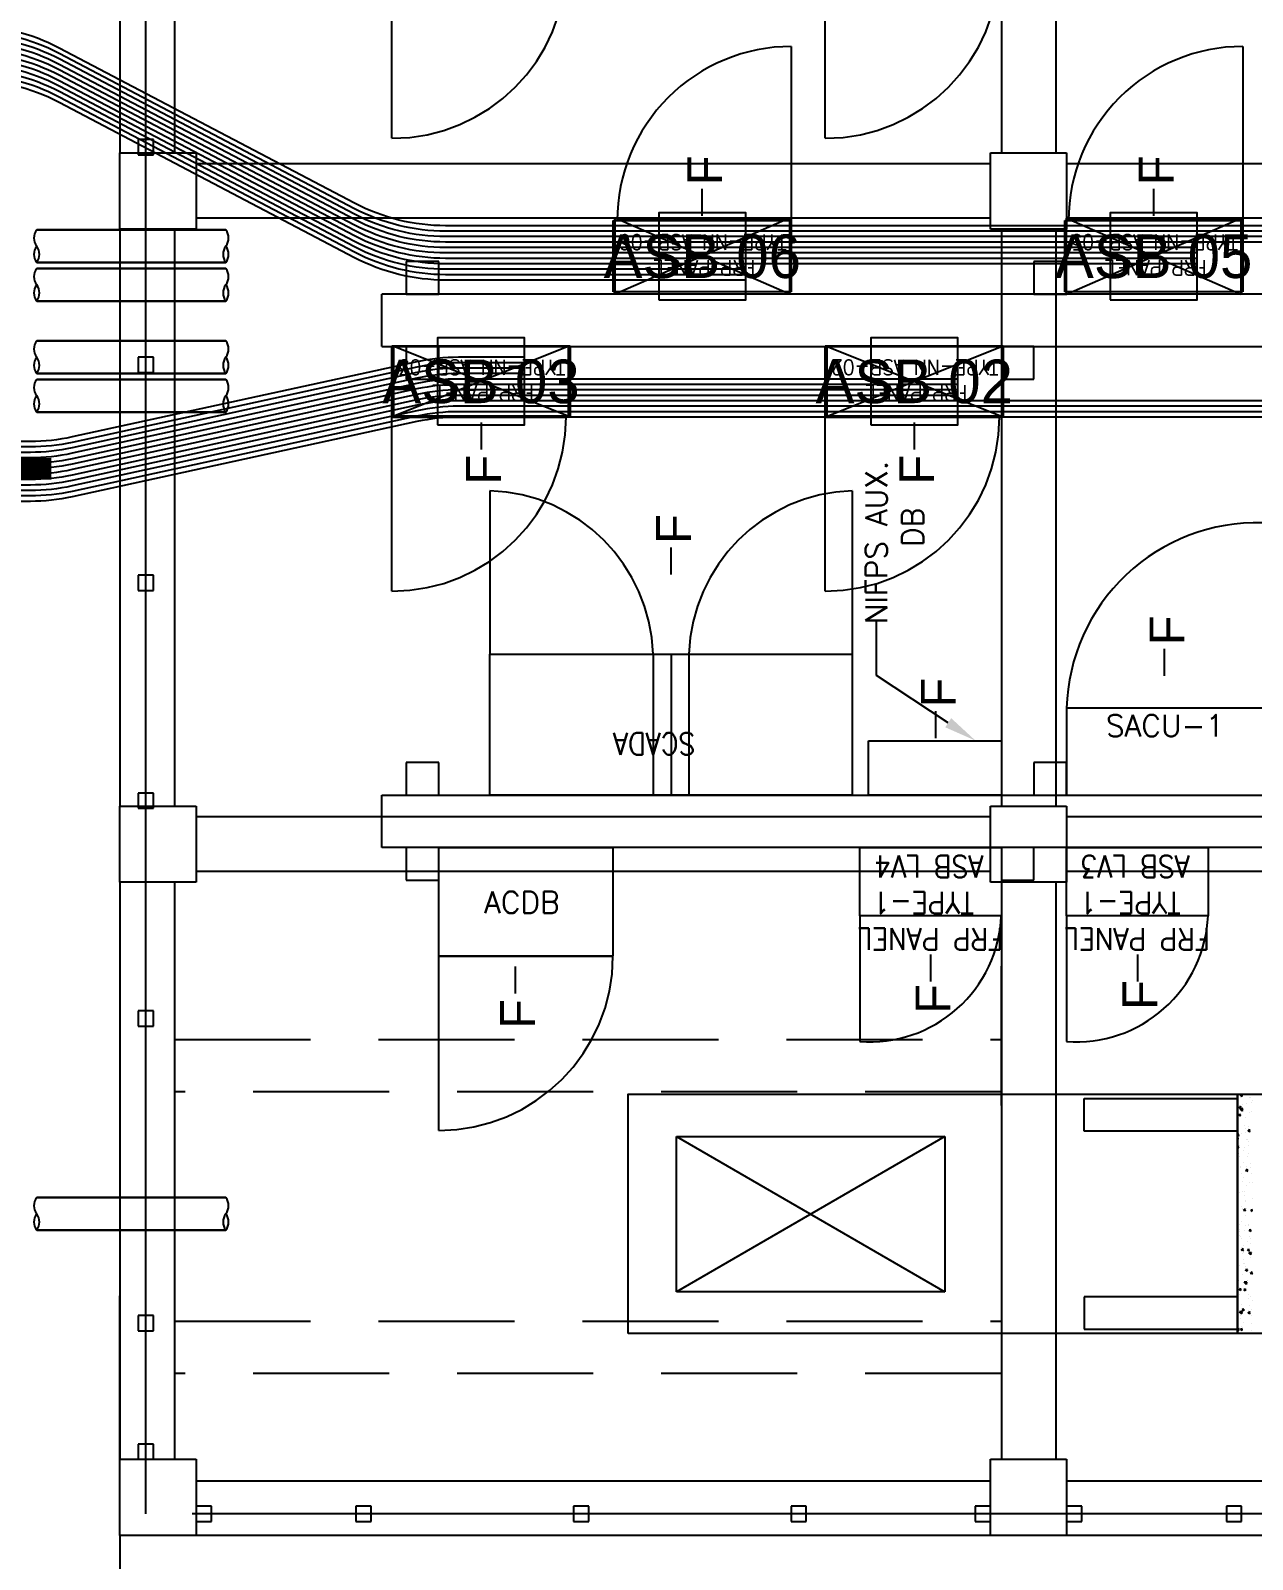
# Model space of a CAD drawing. Header units: metres. Extents: x 529751 to 530172, y 2673807 to 2674119.
# Drawn here: x 529965.92 to 529971.54, y 2673945.64 to 2673952.66 of the extents above; entities that cross this region are included whole.
import ezdxf
from ezdxf.enums import TextEntityAlignment as Align

# ---------------------------------------------------------------- set-up
doc = ezdxf.new("R2010")
doc.units = ezdxf.units.M
for name, pattern in [('DASHED', [0.75, 0.5, -0.25]), ('DASHED2', [0.375, 0.25, -0.125]), ('HIDDEN', [0.375, 0.25, -0.125]), ('PHANTOM', [63.5, 31.75, -6.35, 6.35, -6.35, 6.35, -6.35])]:
    doc.linetypes.add(name, pattern=pattern)
for name, color, linetype in [('1', 5, 'Continuous'), ('Excavation', 7, 'Continuous'), ('IDT', 7, 'Continuous'), ('LT Cable(AG) INV to LT Panel BL-22', 2, 'Continuous')]:
    doc.layers.add(name, color=color, linetype=linetype)
doc.styles.add('Arial', font='arial.ttf')
doc.styles.add('RomanS', font='romans.shx')
doc.styles.get("Standard").update_dxf_attribs({"font": 'Adani Regular.ttf'})
doc.linetypes.add('FOUNDATION LAYOUT$0$FENCELINE1', pattern='A,6.35,-2.54,[133,ltypeshp.shx,S=2.54,R=0,X=-2.54,Y=0],-2.54,25.4', length=36.83)

# ---------------------------------------------------------------- blocks, each defined once
blk = doc.blocks.new('ASB')
at = {"layer": '1', "color": 5}
blk.add_lwpolyline([(-0.2, -0.2), (0.2, -0.2), (0.2, 0.2), (-0.2, 0.2)], close=True, dxfattribs=at)
at = {"layer": '1', "color": 7}
blk.add_attdef('ID', text='', height=0.2, dxfattribs=at).set_placement((0, 0), align=Align.MIDDLE_CENTER)
blk = doc.blocks.new('IDT')
at = {"layer": 'IDT', "color": 8}
for p, q in [((25.902, 18.4101), (29.552, 18.4101)), ((29.552, 18.0601), (29.552, 18.4101)), ((29.552, 18.4101), (29.902, 18.4101)), ((29.902, 18.4101), (29.902, 18.0601)), ((29.902, 18.4101), (33.552, 18.4101)), ((33.552, 18.0601), (33.552, 18.4101)), ((33.552, 18.4101), (33.902, 18.4101)), ((33.902, 18.4101), (33.902, 18.0601)), ((28.7481, 18.3453), (28.7481, 18.2753)), ((28.8181, 18.3453), (28.7481, 18.3453)), ((28.8181, 18.2753), (28.8181, 18.3453)), ((29.4822, 18.3453), (29.4822, 18.2753)), ((29.5522, 18.3453), (29.4822, 18.3453)), ((29.5522, 18.2753), (29.5522, 18.3453)), ((29.902, 18.3453), (29.902, 18.2753)), ((29.972, 18.3453), (29.902, 18.3453)), ((29.972, 18.2753), (29.972, 18.3453)), ((30.7481, 18.3453), (30.7481, 18.2753)), ((30.8181, 18.3453), (30.7481, 18.3453)), ((30.8181, 18.2753), (30.8181, 18.3453)), ((31.7481, 18.3453), (31.7481, 18.2753)), ((31.8181, 18.3453), (31.7481, 18.3453)), ((31.8181, 18.2753), (31.8181, 18.3453)), ((32.7481, 18.3453), (32.7481, 18.2753)), ((32.8181, 18.3453), (32.7481, 18.3453)), ((32.8181, 18.2753), (32.8181, 18.3453)), ((33.482, 18.3453), (33.482, 18.2753)), ((33.552, 18.3453), (33.482, 18.3453)), ((33.552, 18.2753), (33.552, 18.3453)), ((28.7481, 18.2753), (28.8181, 18.2753)), ((29.4822, 18.2753), (29.5522, 18.2753)), ((29.902, 18.2753), (29.972, 18.2753)), ((30.7481, 18.2753), (30.8181, 18.2753)), ((31.7481, 18.2753), (31.8181, 18.2753)), ((32.7481, 18.2753), (32.8181, 18.2753)), ((33.482, 18.2753), (33.552, 18.2753)), ((25.902, 18.1601), (29.552, 18.1601)), ((29.902, 18.1601), (33.552, 18.1601)), ((29.902, 18.0601), (29.552, 18.0601)), ((29.602, 15.4101), (29.602, 18.0601)), ((29.852, 15.4101), (29.852, 18.0601)), ((33.902, 18.0601), (33.552, 18.0601)), ((33.652, 15.4101), (33.652, 18.0601)), ((33.7481, 18.0601), (33.7481, 17.9901)), ((33.8181, 18.0601), (33.7481, 18.0601)), ((33.8181, 17.9901), (33.8181, 18.0601)), ((33.902, 15.4101), (33.902, 18.0601)), ((33.7481, 17.9901), (33.8181, 17.9901)), ((27.267, 17.4829), (28.767, 17.4829)), ((28.767, 17.4829), (28.767, 16.3829)), ((33.7481, 17.4703), (33.7481, 17.4003)), ((33.8181, 17.4703), (33.7481, 17.4703)), ((33.8181, 17.4003), (33.8181, 17.4703)), ((33.7481, 17.4003), (33.8181, 17.4003)), ((30.1117, 16.5771), (30.1117, 17.2916)), ((30.1117, 17.2916), (31.3439, 17.2916)), ((31.3439, 16.5771), (30.1117, 17.2916)), ((30.1117, 16.5771), (31.3439, 17.2916)), ((31.3439, 17.2916), (31.3439, 16.5771)), ((31.3439, 16.5771), (30.1117, 16.5771)), ((29.852, 16.4349), (29.852, 15.7954)), ((28.767, 16.3829), (27.267, 16.3829)), ((33.652, 16.1329), (33.652, 16.1329)), ((33.7481, 16.0703), (33.7481, 16.0003)), ((33.8181, 16.0703), (33.7481, 16.0703)), ((33.8181, 16.0003), (33.8181, 16.0703)), ((33.7481, 16.0003), (33.8181, 16.0003)), ((29.552, 15.0601), (29.552, 15.4101)), ((29.552, 15.4101), (29.902, 15.4101)), ((29.702, 15.3997), (29.702, 15.2497)), ((29.852, 15.3997), (29.702, 15.3997)), ((29.852, 15.2497), (29.852, 15.3997)), ((29.902, 15.4101), (29.902, 15.0601)), ((32.4369, 15.3997), (32.4369, 15.2497)), ((32.5869, 15.3997), (32.4369, 15.3997)), ((32.5869, 15.2497), (32.5869, 15.3997)), ((33.552, 15.0601), (33.552, 15.4101)), ((33.552, 15.4101), (33.902, 15.4101)), ((33.902, 15.4101), (33.902, 15.0601)), ((25.902, 15.3601), (29.552, 15.3601)), ((29.902, 15.3601), (33.552, 15.3601)), ((26.802, 15.2497), (32.6992, 15.2497)), ((29.702, 15.2497), (29.852, 15.2497)), ((32.4369, 15.2497), (32.5869, 15.2497)), ((32.6992, 15.2497), (32.6992, 15.0097)), ((25.902, 15.1101), (29.552, 15.1101)), ((29.902, 15.1101), (33.552, 15.1101)), ((29.902, 15.0601), (29.552, 15.0601)), ((29.602, 12.4101), (29.602, 15.0601)), ((29.852, 12.4101), (29.852, 15.0601)), ((33.902, 15.0601), (33.552, 15.0601)), ((33.652, 12.4101), (33.652, 15.0601)), ((33.7481, 15.0703), (33.7481, 15.0003)), ((33.8181, 15.0703), (33.7481, 15.0703)), ((33.8181, 15.0003), (33.8181, 15.0703)), ((33.902, 12.4101), (33.902, 15.0601)), ((32.6992, 15.0097), (26.802, 15.0097)), ((29.552, 15.0097), (29.552, 14.8597)), ((29.702, 15.0097), (29.552, 15.0097)), ((29.702, 14.8597), (29.702, 15.0097)), ((31.2873, 14.3618), (31.2873, 15.0097)), ((31.3698, 14.3618), (31.3698, 15.0097)), ((31.4523, 14.3618), (31.4523, 15.0097)), ((32.4369, 15.0097), (32.4369, 14.8597)), ((32.5869, 15.0097), (32.4369, 15.0097)), ((32.5869, 14.8597), (32.5869, 15.0097)), ((33.7481, 15.0003), (33.8181, 15.0003)), ((29.552, 14.8597), (29.702, 14.8597)), ((32.4369, 14.8597), (32.5869, 14.8597)), ((33.7481, 14.0703), (33.7481, 14.0003)), ((33.8181, 14.0703), (33.7481, 14.0703)), ((33.8181, 14.0003), (33.8181, 14.0703)), ((33.7481, 14.0003), (33.8181, 14.0003)), ((29.843, 13.2732), (30.661, 13.2732)), ((29.843, 12.9462), (29.843, 13.2732)), ((30.661, 13.2732), (30.661, 12.9462)), ((31.8339, 13.2732), (32.6519, 13.2732)), ((31.8339, 12.9462), (31.8339, 13.2732)), ((32.6519, 13.2732), (32.6519, 12.9462)), ((29.852, 12.9497), (29.852, 13.2697)), ((29.852, 13.2697), (30.652, 13.2697)), ((30.652, 13.2697), (29.852, 12.9497)), ((30.652, 12.9497), (29.852, 13.2697)), ((30.652, 13.2697), (30.652, 12.9497)), ((31.8429, 12.9497), (31.8429, 13.2697)), ((31.8429, 13.2697), (32.6429, 13.2697)), ((31.8429, 12.9497), (32.6429, 13.2697)), ((31.8429, 13.2697), (32.6429, 12.9497)), ((32.6429, 13.2697), (32.6429, 12.9497)), ((29.702, 13.0997), (29.702, 12.9497)), ((29.852, 13.0997), (29.702, 13.0997)), ((29.852, 12.9497), (29.852, 13.0997)), ((32.4369, 13.0997), (32.4369, 12.9497)), ((32.5869, 13.0997), (32.4369, 13.0997)), ((32.5869, 12.9497), (32.5869, 13.0997)), ((33.7481, 13.0685), (33.7481, 12.9985)), ((33.8181, 13.0685), (33.7481, 13.0685)), ((33.8181, 12.9985), (33.8181, 13.0685)), ((33.7481, 12.9985), (33.8181, 12.9985)), ((32.6992, 12.9497), (26.802, 12.9497)), ((29.702, 12.9497), (29.852, 12.9497)), ((30.661, 12.9462), (29.843, 12.9462)), ((30.652, 12.9497), (29.852, 12.9497)), ((32.6519, 12.9462), (31.8339, 12.9462)), ((32.6429, 12.9497), (31.8429, 12.9497)), ((32.4369, 12.9497), (32.5869, 12.9497)), ((32.6993, 12.9497), (32.6993, 12.7097)), ((26.802, 12.7097), (32.6992, 12.7097)), ((28.752, 12.3601), (28.752, 12.7097)), ((28.752, 12.7097), (29.552, 12.7097)), ((29.552, 12.7097), (28.752, 12.3601)), ((29.552, 12.3601), (28.752, 12.7097)), ((29.552, 12.7097), (29.552, 12.3601)), ((29.552, 12.7097), (29.552, 12.5597)), ((29.702, 12.7097), (29.552, 12.7097)), ((29.702, 12.5597), (29.702, 12.7097)), ((30.826, 12.3601), (30.826, 12.7097)), ((30.826, 12.7097), (31.626, 12.7097)), ((30.826, 12.3601), (31.626, 12.7097)), ((30.826, 12.7097), (31.626, 12.3601)), ((31.626, 12.7097), (31.626, 12.3601)), ((32.4369, 12.7097), (32.4369, 12.5597)), ((32.5869, 12.7097), (32.4369, 12.7097)), ((32.5869, 12.5597), (32.5869, 12.7097)), ((28.743, 12.6984), (29.561, 12.6984)), ((28.743, 12.3714), (28.743, 12.6984)), ((29.561, 12.6984), (29.561, 12.3714)), ((30.817, 12.6984), (31.635, 12.6984)), ((30.817, 12.3714), (30.817, 12.6984)), ((31.635, 12.6984), (31.635, 12.3714)), ((29.552, 12.5597), (29.702, 12.5597)), ((32.4369, 12.5597), (32.5869, 12.5597)), ((25.902, 12.3601), (29.552, 12.3601)), ((29.561, 12.3714), (28.743, 12.3714)), ((29.552, 12.3601), (28.752, 12.3601)), ((29.552, 12.0601), (29.552, 12.4101)), ((29.552, 12.4101), (29.902, 12.4101)), ((29.902, 12.4101), (29.902, 12.0601)), ((29.902, 12.3601), (33.552, 12.3601)), ((31.635, 12.3714), (30.817, 12.3714)), ((31.626, 12.3601), (30.826, 12.3601)), ((33.552, 12.0601), (33.552, 12.4101)), ((33.552, 12.4101), (33.902, 12.4101)), ((33.902, 12.4101), (33.902, 12.0601)), ((25.902, 12.1101), (29.552, 12.1101)), ((29.902, 12.1101), (33.552, 12.1101)), ((29.902, 12.0601), (29.552, 12.0601)), ((29.602, 9.4101), (29.602, 12.0601)), ((29.852, 9.4101), (29.852, 12.0601)), ((33.902, 12.0601), (33.552, 12.0601)), ((33.652, 9.4101), (33.652, 12.0601)), ((33.7481, 12.0685), (33.7481, 11.9985)), ((33.8181, 12.0685), (33.7481, 12.0685)), ((33.8181, 11.9985), (33.8181, 12.0685)), ((33.902, 9.4101), (33.902, 12.0601)), ((33.7481, 11.9985), (33.8181, 11.9985))]:
    blk.add_line(p, q, dxfattribs=at)
at = {"layer": 'IDT', "color": 8, "linetype": 'DASHED2', "ltscale": 5}
for p, q in [((32.802, 18.4101), (33.902, 18.4101)), ((33.902, 18.4101), (33.902, 17.3101))]:
    blk.add_line(p, q, dxfattribs=at)
at = {"layer": 'IDT', "color": 8, "linetype": 'PHANTOM', "ltscale": 0.25}
for p, q in [((25.6331, 18.3103), (33.7831, 18.3103)), ((33.7831, 18.3103), (33.7831, 9.1603))]:
    blk.add_line(p, q, dxfattribs=at)
at = {"layer": 'IDT', "color": 8, "linetype": 'HIDDEN', "ltscale": 2.5}
for p, q in [((29.852, 17.6665), (33.652, 17.6665)), ((33.652, 17.4265), (29.852, 17.4265)), ((29.852, 16.3729), (33.652, 16.3729)), ((33.652, 16.1329), (29.852, 16.1329))]:
    blk.add_line(p, q, dxfattribs=at)
at = {"layer": 'IDT', "color": 8, "linetype": 'Continuous'}
for p, q in [((28.7028, 17.435), (28.7028, 17.435)), ((28.7046, 17.467), (28.7046, 17.467)), ((28.7388, 17.4334), (28.7388, 17.4334)), ((28.7423, 17.4815), (28.7423, 17.4815)), ((28.7461, 17.469), (28.7454, 17.4614)), ((28.7454, 17.4616), (28.7533, 17.463)), ((28.7461, 17.469), (28.7534, 17.4629)), ((28.7465, 17.4497), (28.7465, 17.4497)), ((28.7521, 17.4149), (28.7521, 17.4149)), ((28.755, 17.4827), (28.755, 17.4827)), ((28.759, 17.4541), (28.759, 17.4541)), ((28.7641, 17.4682), (28.7599, 17.4619)), ((28.7599, 17.4619), (28.767, 17.4595)), ((28.7642, 17.4682), (28.767, 17.4608)), ((28.7017, 17.3992), (28.7017, 17.3992)), ((28.7046, 17.3708), (28.7046, 17.3708)), ((28.713, 17.3924), (28.7088, 17.3861)), ((28.7088, 17.3861), (28.7164, 17.3835)), ((28.7131, 17.3924), (28.7165, 17.3835)), ((28.7133, 17.3548), (28.7133, 17.3548)), ((28.7381, 17.3779), (28.7374, 17.3703)), ((28.7374, 17.3705), (28.7454, 17.3719)), ((28.7381, 17.3779), (28.7454, 17.3718)), ((28.7454, 17.3815), (28.7575, 17.3829)), ((28.7472, 17.3928), (28.7455, 17.3815)), ((28.7469, 17.3692), (28.7469, 17.3692)), ((28.7472, 17.3928), (28.7575, 17.3829)), ((28.7492, 17.3471), (28.7492, 17.3471)), ((28.7528, 17.4016), (28.7528, 17.4016)), ((28.7663, 17.3739), (28.7663, 17.3739)), ((28.6989, 17.3314), (28.6989, 17.3314)), ((28.7087, 17.3112), (28.7087, 17.3112)), ((28.7141, 17.3048), (28.7141, 17.3048)), ((28.7175, 17.323), (28.7175, 17.323)), ((28.7238, 17.2749), (28.7238, 17.2749)), ((28.7294, 17.2794), (28.7374, 17.2808)), ((28.7301, 17.2868), (28.7295, 17.2792)), ((28.7301, 17.2868), (28.7374, 17.2807)), ((28.7464, 17.2793), (28.7464, 17.2793)), ((28.754, 17.2857), (28.7497, 17.2794)), ((28.7497, 17.2794), (28.7574, 17.2768)), ((28.754, 17.2857), (28.7574, 17.2768)), ((28.7564, 17.3032), (28.7564, 17.3032)), ((28.7634, 17.3214), (28.7634, 17.3214)), ((28.7634, 17.3061), (28.7634, 17.3061)), ((28.7028, 17.2099), (28.6986, 17.2036)), ((28.6986, 17.2036), (28.7063, 17.201)), ((28.7029, 17.2099), (28.7063, 17.201)), ((28.7214, 17.2371), (28.7214, 17.2371)), ((28.7231, 17.2396), (28.7231, 17.2396)), ((28.7244, 17.246), (28.7365, 17.2474)), ((28.7262, 17.2573), (28.7245, 17.246)), ((28.7262, 17.2572), (28.7365, 17.2473)), ((28.7435, 17.2115), (28.7435, 17.2115)), ((28.7606, 17.2383), (28.7606, 17.2383)), ((28.7653, 17.238), (28.7653, 17.238)), ((28.7222, 17.1957), (28.7215, 17.1881)), ((28.7215, 17.1883), (28.7294, 17.1898)), ((28.7222, 17.1957), (28.7295, 17.1896)), ((28.7312, 17.1754), (28.7312, 17.1754)), ((28.7341, 17.1631), (28.7341, 17.1631)), ((28.7344, 17.1947), (28.7344, 17.1947)), ((28.7386, 17.1629), (28.7386, 17.1629)), ((28.7407, 17.1438), (28.7407, 17.1438)), ((28.7577, 17.1705), (28.7577, 17.1705)), ((28.6984, 17.111), (28.6984, 17.111)), ((28.7052, 17.1217), (28.7034, 17.1104)), ((28.7034, 17.1104), (28.7155, 17.1118)), ((28.7051, 17.1217), (28.7155, 17.1118)), ((28.7054, 17.068), (28.7054, 17.068)), ((28.7062, 17.1326), (28.7062, 17.1326)), ((28.7142, 17.1046), (28.7135, 17.097)), ((28.7135, 17.0972), (28.7215, 17.0987)), ((28.7142, 17.1046), (28.7215, 17.0985)), ((28.7378, 17.076), (28.7378, 17.076)), ((28.7438, 17.1032), (28.7395, 17.0969)), ((28.7395, 17.0969), (28.7472, 17.0943)), ((28.7407, 17.1095), (28.7407, 17.1095)), ((28.7439, 17.1032), (28.7473, 17.0943)), ((28.7449, 17.1148), (28.7449, 17.1148)), ((28.7468, 17.089), (28.7468, 17.089)), ((28.7548, 17.1027), (28.7548, 17.1027)), ((28.7062, 17.0135), (28.7055, 17.006)), ((28.7055, 17.0061), (28.7135, 17.0076)), ((28.7062, 17.0135), (28.7135, 17.0074)), ((28.7074, 17.0458), (28.7074, 17.0458)), ((28.7096, 17.0362), (28.7096, 17.0362)), ((28.7189, 17.0586), (28.7189, 17.0586)), ((28.7349, 17.0082), (28.7349, 17.0082)), ((28.7497, 17.0443), (28.7497, 17.0443)), ((28.752, 17.0349), (28.752, 17.0349)), ((28.7555, 17.0346), (28.7555, 17.0346)), ((28.7595, 17.0149), (28.7595, 17.0149)), ((28.7597, 17.0028), (28.7597, 17.0028)), ((28.6982, 16.9225), (28.7055, 16.9163)), ((28.7155, 16.9817), (28.7155, 16.9817)), ((28.7159, 16.9881), (28.7159, 16.9881)), ((28.7316, 16.9845), (28.7316, 16.9845)), ((28.7321, 16.9404), (28.7321, 16.9404)), ((28.7491, 16.9671), (28.7491, 16.9671)), ((28.7578, 16.9801), (28.7578, 16.9801)), ((28.766, 16.9547), (28.766, 16.9547)), ((28.6976, 16.915), (28.7055, 16.9165)), ((28.6999, 16.8619), (28.6999, 16.8619)), ((28.725, 16.9157), (28.725, 16.9157)), ((28.7265, 16.9079), (28.7265, 16.9079)), ((28.7292, 16.8726), (28.7292, 16.8726)), ((28.7336, 16.9207), (28.7294, 16.9144)), ((28.7294, 16.9144), (28.737, 16.9118)), ((28.7306, 16.8761), (28.7306, 16.8761)), ((28.7337, 16.9207), (28.7371, 16.9118)), ((28.7443, 16.9104), (28.7443, 16.9104)), ((28.7463, 16.8993), (28.7463, 16.8993)), ((28.6998, 16.7879), (28.6998, 16.7879)), ((28.7126, 16.7879), (28.7126, 16.7879)), ((28.7263, 16.8048), (28.7263, 16.8048)), ((28.734, 16.8505), (28.734, 16.8505)), ((28.737, 16.828), (28.737, 16.828)), ((28.7421, 16.7863), (28.7421, 16.7863)), ((28.7434, 16.8316), (28.7434, 16.8316)), ((28.7571, 16.8364), (28.7571, 16.8364)), ((28.7016, 16.7494), (28.7016, 16.7494)), ((28.7094, 16.7219), (28.7094, 16.7219)), ((28.7235, 16.7382), (28.7192, 16.7318)), ((28.7192, 16.7318), (28.7269, 16.7293)), ((28.7235, 16.7381), (28.7269, 16.7292)), ((28.7235, 16.737), (28.7235, 16.737)), ((28.7253, 16.7138), (28.7253, 16.7138)), ((28.7405, 16.7638), (28.7405, 16.7638)), ((28.7475, 16.7478), (28.7475, 16.7478)), ((28.7516, 16.7204), (28.7516, 16.7204)), ((28.7517, 16.716), (28.7517, 16.716)), ((28.708, 16.7013), (28.708, 16.7013)), ((28.7183, 16.6567), (28.7183, 16.6567)), ((28.7206, 16.6692), (28.7206, 16.6692)), ((28.7377, 16.696), (28.7377, 16.696)), ((28.758, 16.6679), (28.758, 16.6679)), ((28.7606, 16.6552), (28.7606, 16.6552)), ((28.7177, 16.6014), (28.7177, 16.6014)), ((28.7185, 16.6211), (28.7185, 16.6211)), ((28.7227, 16.5893), (28.7227, 16.5893)), ((28.7264, 16.5926), (28.7264, 16.5926)), ((28.7348, 16.6282), (28.7348, 16.6282)), ((28.738, 16.6397), (28.738, 16.6397)), ((28.7644, 16.6315), (28.7602, 16.6251)), ((28.7602, 16.6251), (28.767, 16.6228)), ((28.7619, 16.5757), (28.7612, 16.5681)), ((28.7619, 16.5757), (28.767, 16.5714)), ((28.764, 16.5851), (28.767, 16.5855)), ((28.7658, 16.5964), (28.7641, 16.5851)), ((28.7645, 16.6314), (28.767, 16.6248)), ((28.7658, 16.5964), (28.767, 16.5952)), ((28.7133, 16.5556), (28.709, 16.5493)), ((28.709, 16.5493), (28.7167, 16.5468)), ((28.7133, 16.5556), (28.7168, 16.5467)), ((28.7149, 16.5336), (28.7149, 16.5336)), ((28.729, 16.5412), (28.729, 16.5412)), ((28.7319, 16.5604), (28.7319, 16.5604)), ((28.7359, 16.5266), (28.7359, 16.5266)), ((28.7508, 16.5657), (28.7508, 16.5657)), ((28.7612, 16.5683), (28.767, 16.5693)), ((28.7026, 16.4629), (28.7026, 16.4629)), ((28.712, 16.4658), (28.712, 16.4658)), ((28.7291, 16.4926), (28.7291, 16.4926)), ((28.7396, 16.461), (28.7396, 16.461)), ((28.743, 16.4496), (28.7551, 16.451)), ((28.7448, 16.4609), (28.7431, 16.4496)), ((28.7448, 16.4608), (28.7551, 16.4509)), ((28.7449, 16.4614), (28.7449, 16.4614)), ((28.7543, 16.4489), (28.75, 16.4426)), ((28.75, 16.4426), (28.7577, 16.44)), ((28.7532, 16.4772), (28.7612, 16.4786)), ((28.7539, 16.4846), (28.7533, 16.477)), ((28.7539, 16.4846), (28.7612, 16.4785)), ((28.7543, 16.4489), (28.7577, 16.44)), ((28.7635, 16.4916), (28.7635, 16.4916)), ((28.7, 16.4145), (28.7, 16.4145)), ((28.7004, 16.4228), (28.7004, 16.4228)), ((28.7091, 16.398), (28.7091, 16.398)), ((28.7107, 16.3988), (28.7107, 16.3988)), ((28.7262, 16.4248), (28.7262, 16.4248)), ((28.7438, 16.4292), (28.7438, 16.4292)), ((28.746, 16.3935), (28.7453, 16.3859)), ((28.7453, 16.3861), (28.7532, 16.3876)), ((28.746, 16.3935), (28.7533, 16.3874)), ((28.7501, 16.3811), (28.7501, 16.3811)), ((28.753, 16.3973), (28.753, 16.3973))]:
    blk.add_line(p, q, dxfattribs=at)
at = {"layer": 'IDT', "color": 7}
for p, q in [((29.4722, 17.4629), (28.767, 17.4629)), ((28.767, 17.4629), (28.767, 17.3133)), ((29.4722, 17.3133), (29.4722, 17.4629)), ((28.767, 17.3133), (29.4722, 17.3133)), ((28.767, 16.4038), (28.767, 16.5533)), ((28.767, 16.5533), (29.4722, 16.5533)), ((29.4722, 16.5533), (29.4722, 16.4038)), ((29.4722, 16.4038), (28.767, 16.4038)), ((32.0863, 15.8484), (32.0863, 15.9209)), ((29.227, 15.7932), (29.227, 15.8658)), ((30.177, 15.7932), (30.177, 15.8657)), ((32.0863, 15.7973), (32.0863, 15.8484)), ((29.227, 15.7421), (29.227, 15.7932)), ((30.177, 15.7421), (30.177, 15.7932)), ((31.6365, 15.7486), (32.4369, 15.7497)), ((31.6365, 15.2497), (31.6365, 15.7486)), ((32.4369, 15.7497), (32.4369, 15.2497)), ((28.902, 15.5637), (29.552, 15.5637)), ((28.902, 15.2497), (28.902, 15.5637)), ((29.552, 15.5637), (29.552, 15.2497)), ((29.852, 15.5637), (30.502, 15.5637)), ((29.852, 15.2497), (29.852, 15.5637)), ((30.502, 15.5637), (30.502, 15.2497)), ((29.552, 15.2497), (28.902, 15.2497)), ((30.502, 15.2497), (29.852, 15.2497)), ((32.4369, 15.2497), (31.6365, 15.2497)), ((29.552, 15.0097), (28.652, 15.0097)), ((29.552, 14.6097), (29.552, 15.0097)), ((29.852, 15.0097), (30.462, 15.0097)), ((29.852, 14.7597), (29.852, 15.0097)), ((30.462, 15.0097), (30.462, 14.7597)), ((30.5375, 15.0097), (32.202, 15.0097)), ((30.5375, 14.3618), (30.5375, 15.0097)), ((32.202, 15.0097), (32.202, 14.3618)), ((30.462, 14.7597), (29.852, 14.7597)), ((30.1529, 14.748), (30.1529, 14.6969)), ((30.1529, 14.6969), (30.1529, 14.6243)), ((28.652, 14.6097), (29.552, 14.6097)), ((29.102, 14.4621), (29.102, 14.4109)), ((29.102, 14.4109), (29.102, 14.3384)), ((32.202, 14.3618), (30.5375, 14.3618)), ((31.3698, 13.9969), (31.3698, 13.9457)), ((31.3698, 13.9457), (31.3698, 13.8732)), ((30.252, 13.3493), (30.252, 13.4218)), ((32.2429, 13.3493), (32.2429, 13.4218)), ((30.252, 13.2982), (30.252, 13.3493)), ((32.2429, 13.2982), (32.2429, 13.3493)), ((29.843, 13.2732), (30.661, 13.2732)), ((29.843, 12.9462), (29.843, 13.2732)), ((30.661, 13.2732), (30.661, 12.9462)), ((31.8339, 13.2732), (32.6519, 13.2732)), ((31.8339, 12.9462), (31.8339, 13.2732)), ((32.6519, 13.2732), (32.6519, 12.9462)), ((30.661, 12.9462), (29.843, 12.9462)), ((32.6519, 12.9462), (31.8339, 12.9462)), ((28.743, 12.6984), (29.561, 12.6984)), ((28.743, 12.3714), (28.743, 12.6984)), ((29.561, 12.6984), (29.561, 12.3714)), ((30.817, 12.6984), (31.635, 12.6984)), ((30.817, 12.3714), (30.817, 12.6984)), ((31.635, 12.6984), (31.635, 12.3714)), ((29.561, 12.3714), (28.743, 12.3714)), ((31.635, 12.3714), (30.817, 12.3714)), ((29.152, 12.3497), (29.152, 12.2985)), ((29.152, 12.2985), (29.152, 12.226)), ((31.226, 12.3497), (31.226, 12.2985)), ((31.226, 12.2985), (31.226, 12.226))]:
    blk.add_line(p, q, dxfattribs=at)
at = {"layer": 'IDT', "color": 124}
for p, q in [((34.2845, 17.0079), (33.4155, 17.0079)), ((33.4155, 17.0079), (34.2845, 17.0079)), ((33.4155, 16.8579), (34.2845, 16.8579)), ((34.2845, 16.8579), (33.4155, 16.8579)), ((34.2845, 13.2505), (33.4155, 13.2505)), ((33.4155, 13.2505), (34.2845, 13.2505)), ((33.4155, 13.1005), (34.2845, 13.1005)), ((34.2845, 13.1005), (33.4155, 13.1005)), ((34.2845, 13.0734), (33.4155, 13.0734)), ((33.4155, 13.0734), (34.2845, 13.0734)), ((33.4155, 12.9234), (34.2845, 12.9234)), ((34.2845, 12.9234), (33.4155, 12.9234)), ((34.2845, 12.7409), (33.4155, 12.7409)), ((33.4155, 12.7409), (34.2845, 12.7409)), ((33.4155, 12.5909), (34.2845, 12.5909)), ((34.2845, 12.5909), (33.4155, 12.5909)), ((34.2845, 12.5638), (33.4155, 12.5638)), ((33.4155, 12.5638), (34.2845, 12.5638)), ((33.4155, 12.4138), (34.2845, 12.4138)), ((34.2845, 12.4138), (33.4155, 12.4138))]:
    blk.add_line(p, q, dxfattribs=at)
at = {"layer": 'IDT', "color": 8, "linetype": 'DASHED', "ltscale": 5}
for p, q in [((32.4365, 16.5497), (32.4365, 15.7497)), ((29.552, 15.5637), (29.552, 16.1417)), ((30.502, 15.5637), (30.502, 16.1417)), ((32.3927, 15.7497), (31.6365, 15.7497)), ((32.4365, 15.7497), (32.3927, 15.7497)), ((28.652, 14.6097), (29.552, 14.6097)), ((30.5375, 13.6118), (30.5375, 14.3618)), ((32.202, 13.6118), (32.202, 14.3618)), ((30.661, 14.0732), (30.661, 13.2732)), ((32.6519, 14.0732), (32.6519, 13.2732)), ((30.5375, 13.6118), (30.5375, 13.6118)), ((32.202, 13.6118), (32.202, 13.6118)), ((30.6172, 13.2732), (29.861, 13.2732)), ((30.661, 13.2732), (30.6172, 13.2732)), ((32.6081, 13.2732), (31.8519, 13.2732)), ((32.6519, 13.2732), (32.6081, 13.2732)), ((28.743, 11.5714), (28.743, 12.3714)), ((28.743, 12.3714), (28.7869, 12.3714)), ((28.7869, 12.3714), (29.543, 12.3714)), ((30.817, 11.5714), (30.817, 12.3714)), ((30.817, 12.3714), (30.8609, 12.3714)), ((30.8609, 12.3714), (31.617, 12.3714)), ((30.661, 11.9932), (30.661, 11.1932)), ((32.6519, 11.9932), (32.6519, 11.1932))]:
    blk.add_line(p, q, dxfattribs=at)
at = {"layer": 'IDT', "color": 8, "linetype": 'ByBlock', "lineweight": -2, "ltscale": 0.1}
for p, q in [((30.096, 14.6774), (30.426, 14.4611)), ((30.426, 14.4611), (30.426, 14.2072))]:
    blk.add_line(p, q, dxfattribs=at)
at = {"layer": 'IDT', "color": 7, "linetype": 'FOUNDATION LAYOUT$0$FENCELINE1', "ltscale": 0.01}
blk.add_lwpolyline([(33.902, 18.4101), (33.9018, 22.4854), (21.4107, 22.4854)], dxfattribs=at)
at = {"layer": 'IDT', "color": 8}
blk.add_lwpolyline([(31.567, 17.4829), (31.567, 16.3829), (28.767, 16.3829), (28.767, 17.4829)], close=True, dxfattribs=at)
at = {"layer": 'IDT', "color": 124}
for centre, start, end in [((33.4653, 16.9704), 143.02764, 216.97236), ((33.3657, 16.9704), 323.02764, 36.97236), ((34.3344, 16.9704), 143.02764, 216.97236), ((34.2347, 16.9704), 323.02764, 36.97236), ((33.4653, 16.8954), 143.02764, 216.97236), ((34.2347, 16.8954), 323.02764, 36.97236), ((33.4653, 13.213), 143.02764, 216.97236), ((33.3657, 13.213), 323.02764, 36.97236), ((34.3344, 13.213), 143.02764, 216.97236), ((34.2347, 13.213), 323.02764, 36.97236), ((33.4653, 13.138), 143.02764, 216.97236), ((34.2347, 13.138), 323.02764, 36.97236), ((33.4653, 13.0359), 143.02764, 216.97236), ((33.3657, 13.0359), 323.02764, 36.97236), ((34.3344, 13.0359), 143.02764, 216.97236), ((34.2347, 13.0359), 323.02764, 36.97236), ((33.4653, 12.9609), 143.02764, 216.97236), ((34.2347, 12.9609), 323.02764, 36.97236), ((33.4653, 12.7034), 143.02764, 216.97236), ((33.3657, 12.7034), 323.02764, 36.97236), ((34.3344, 12.7034), 143.02764, 216.97236), ((34.2347, 12.7034), 323.02764, 36.97236), ((33.4653, 12.6284), 143.02764, 216.97236), ((34.2347, 12.6284), 323.02764, 36.97236), ((33.4653, 12.5263), 143.02764, 216.97236), ((33.3657, 12.5263), 323.02764, 36.97236), ((34.3344, 12.5263), 143.02764, 216.97236), ((34.2347, 12.5263), 323.02764, 36.97236), ((33.4653, 12.4513), 143.02764, 216.97236), ((34.2347, 12.4513), 323.02764, 36.97236)]:
    blk.add_arc(centre, 0.0624, start, end, dxfattribs=at)
at = {"layer": 'IDT', "color": 8, "linetype": 'DASHED', "ltscale": 5}
for centre, radius, start, end in [((32.4365, 15.7497), 0.8, 90, 180), ((29.5075, 15.5373), 0.606, 85.7856, 177.50336), ((30.4575, 15.5373), 0.606, 85.7856, 177.50336), ((28.6771, 14.6339), 0.8753, 268.36148, 358.41918), ((30.512, 14.3876), 0.7761, 271.87815, 358.10123), ((29.6994, 14.7411), 1.4413, 344.74337, 344.78968), ((32.2275, 14.3876), 0.7761, 181.89877, 268.12185), ((30.661, 13.2732), 0.8, 90, 180), ((32.6519, 13.2732), 0.8, 90, 180), ((28.743, 12.3714), 0.8, 270, 0), ((30.817, 12.3714), 0.8, 270, 0), ((30.661, 11.1932), 0.8, 90, 180), ((32.6519, 11.1932), 0.8, 90, 180)]:
    blk.add_arc(centre, radius, start, end, dxfattribs=at)
at = {"layer": 'IDT', "color": 8, "ltscale": 0.1}
blk.add_solid([(30.0823, 14.6565), (29.9705, 14.7597), (30.1097, 14.6983)], dxfattribs=at)
at = {"layer": 'IDT', "color": 7, "style": 'Arial'}
for p in [(31.9951, 16.0827), (29.1358, 15.9961), (30.0858, 16.0139), (30.0617, 14.6072), (29.0108, 14.3212), (31.2786, 13.856), (30.1608, 13.5836), (32.1517, 13.5836), (29.0608, 12.2089), (31.1348, 12.2089)]:
    blk.add_text('F', height=0.16, rotation=270, dxfattribs=at).set_placement(p)
at = {"layer": 'IDT', "color": 7, "style": 'RomanS', "width": 0.9}
for s, height, p in [('FRP PANEL', 0.1, (28.8934, 15.6209)), ('FRP PANEL', 0.1, (29.8434, 15.6209)), ('TYPE-1', 0.1, (29.0282, 15.4542)), ('TYPE-1', 0.1, (29.9782, 15.4542)), ('ASB LV3', 0.1, (28.9864, 15.2876)), ('ASB LV4', 0.1, (29.9342, 15.2876)), ('SCADA', 0.1, (31.2586, 14.724)), ('FRP PANEL', 0.07, (30.0088, 13.1269)), ('FRP PANEL', 0.07, (31.9997, 13.1269)), ('TYPE-NN ASB-02', 0.07, (29.8647, 13.0102)), ('TYPE-NN ASB-03', 0.07, (31.8556, 13.0102)), ('FRP PANEL', 0.07, (28.9088, 12.5521)), ('FRP PANEL', 0.07, (30.9828, 12.5521)), ('TYPE-NN ASB-05', 0.07, (28.7647, 12.4354)), ('TYPE-NN ASB-06', 0.07, (30.8387, 12.4354))]:
    blk.add_text(s, height=height, dxfattribs=at).set_placement(p)
at = {"layer": 'IDT', "color": 7, "ltscale": 0.1, "style": 'RomanS'}
for s, p in [('ACDB', (32.2286, 15.5521)), ('SACU-1', (29.3715, 14.7409))]:
    blk.add_text(s, height=0.1, rotation=180, dxfattribs=at).set_placement(p)
at = {"layer": 'IDT', "color": 8, "style": 'RomanS'}
for s, p in [('NIFPS AUX.', (30.376, 14.2243)), (' DB', (30.2093, 13.9386))]:
    blk.add_text(s, height=0.1, rotation=270, dxfattribs=at).set_placement(p)

msp = doc.modelspace()

# ---------------------------------------------------------------- linework, layer by layer
at = {"layer": 'Excavation', "color": 3, "const_width": 0.1}
msp.add_lwpolyline([(529966.0187, 2673950.6523), (529961.2393, 2673950.6523), (529961.2393, 2673932.8466)], dxfattribs=at)
at = {"layer": 'LT Cable(AG) INV to LT Panel BL-22', "color": 5}
for points in [[(529972.3403, 2673950.9142), (529967.8894, 2673950.9142, 0.053733), (529967.6976, 2673950.8935), (529966.1135, 2673950.548, -0.053733), (529965.9217, 2673950.5273), (529962.2643, 2673950.5273, 0.414214), (529961.3643, 2673949.6273), (529961.3643, 2673932.9294, 0.040352), (529961.376, 2673932.7849), (529961.4626, 2673932.2526, -0.040352), (529961.4743, 2673932.108), (529961.4743, 2673931.5622), (530010.7333, 2673931.5622, 0.414214), (530011.6333, 2673932.4622), (530011.6333, 2673953.1622, -0.414214), (530012.5333, 2673954.0622), (530104.465, 2673954.0622, 0.414214), (530105.365, 2673954.9622), (530105.365, 2673955.1878)], [(529972.3403, 2673950.8892), (529967.8894, 2673950.8892, 0.053733), (529967.6976, 2673950.8685), (529966.1135, 2673950.523, -0.053733), (529965.9217, 2673950.5023), (529962.2893, 2673950.5023, 0.414214), (529961.3893, 2673949.6023), (529961.3893, 2673932.9315, 0.040352), (529961.401, 2673932.7869), (529961.4876, 2673932.2546, -0.040352), (529961.4993, 2673932.11), (529961.4993, 2673931.5872), (530010.7083, 2673931.5872, 0.414214), (530011.6083, 2673932.4872), (530011.6083, 2673953.1872, -0.414214), (530012.5083, 2673954.0872), (530039.681, 2673954.0872, 0.414214), (530040.581, 2673954.9872), (530040.581, 2673955.1878)], [(529968.1924, 2673951.1642), (529967.8894, 2673951.1642, 0.053733), (529967.6976, 2673951.1435), (529966.1135, 2673950.798, -0.053733), (529965.9217, 2673950.7773), (529962.0143, 2673950.7773, 0.414214), (529961.1143, 2673949.8773), (529961.1143, 2673932.9092, 0.040352), (529961.126, 2673932.7647), (529961.2126, 2673932.2323, -0.040352), (529961.2243, 2673932.0878), (529961.2243, 2673827.2122, 0.414214), (529962.1243, 2673826.3122), (530136.857, 2673826.3122, 0.414214), (530137.757, 2673827.2122), (530137.757, 2673827.6878)], [(529968.1924, 2673951.1392), (529967.8894, 2673951.1392, 0.053733), (529967.6976, 2673951.1185), (529966.1135, 2673950.773, -0.053733), (529965.9217, 2673950.7523), (529962.0393, 2673950.7523, 0.414214), (529961.1393, 2673949.8523), (529961.1393, 2673932.9112, 0.040352), (529961.151, 2673932.7667), (529961.2376, 2673932.2344, -0.040352), (529961.2493, 2673932.0898), (529961.2493, 2673827.2372, 0.414214), (529962.1493, 2673826.3372), (530072.073, 2673826.3372, 0.414214), (530072.973, 2673827.2372), (530072.973, 2673827.6878)], [(529968.1924, 2673951.1142), (529967.8894, 2673951.1142, 0.053733), (529967.6976, 2673951.0935), (529966.1135, 2673950.748, -0.053733), (529965.9217, 2673950.7273), (529962.0643, 2673950.7273, 0.414214), (529961.1643, 2673949.8273), (529961.1643, 2673932.9133, 0.040352), (529961.176, 2673932.7687), (529961.2626, 2673932.2364, -0.040352), (529961.2743, 2673932.0918), (529961.2743, 2673827.2622, 0.414214), (529962.1743, 2673826.3622), (529974.897, 2673826.3622, 0.414214), (529975.797, 2673827.2622), (529975.797, 2673827.6878)], [(529968.1924, 2673951.0892), (529967.8894, 2673951.0892, 0.053733), (529967.6976, 2673951.0685), (529966.1135, 2673950.723, -0.053733), (529965.9217, 2673950.7023), (529962.0893, 2673950.7023, 0.414214), (529961.1893, 2673949.8023), (529961.1893, 2673932.9153, 0.040352), (529961.201, 2673932.7707), (529961.2876, 2673932.2384, -0.040352), (529961.2993, 2673932.0938), (529961.2993, 2673857.2872, 0.414214), (529962.1993, 2673856.3872), (529974.897, 2673856.3872, 0.414214), (529975.797, 2673857.2872), (529975.797, 2673857.6878)], [(529970.1833, 2673951.0642), (529967.8894, 2673951.0642, 0.053733), (529967.6976, 2673951.0435), (529966.1135, 2673950.698, -0.053733), (529965.9217, 2673950.6773), (529962.1143, 2673950.6773, 0.414214), (529961.2143, 2673949.7773), (529961.2143, 2673932.9173, 0.040352), (529961.226, 2673932.7728), (529961.3126, 2673932.2404, -0.040352), (529961.3243, 2673932.0959), (529961.3243, 2673879.8122, 0.414214), (529962.2243, 2673878.9122), (530136.857, 2673878.9122, 0.414214), (530137.757, 2673879.8122), (530137.757, 2673880.1878)], [(529970.1833, 2673951.0392), (529967.8894, 2673951.0392, 0.053733), (529967.6976, 2673951.0185), (529966.1135, 2673950.673, -0.053733), (529965.9217, 2673950.6523), (529962.1393, 2673950.6523, 0.414214), (529961.2393, 2673949.7523), (529961.2393, 2673932.9193, 0.040352), (529961.251, 2673932.7748), (529961.3376, 2673932.2424, -0.040352), (529961.3493, 2673932.0979), (529961.3493, 2673879.8372, 0.414214), (529962.2493, 2673878.9372), (530072.073, 2673878.9372, 0.414214), (530072.973, 2673879.8372), (530072.973, 2673880.1878)], [(529970.1833, 2673951.0142), (529967.8894, 2673951.0142, 0.053733), (529967.6976, 2673950.9935), (529966.1135, 2673950.648, -0.053733), (529965.9217, 2673950.6273), (529962.1643, 2673950.6273, 0.414214), (529961.2643, 2673949.7273), (529961.2643, 2673932.9214, 0.040352), (529961.276, 2673932.7768), (529961.3626, 2673932.2445, -0.040352), (529961.3743, 2673932.0999), (529961.3743, 2673879.8622, 0.414214), (529962.2743, 2673878.9622), (529974.897, 2673878.9622, 0.414214), (529975.797, 2673879.8622), (529975.797, 2673880.1878)], [(529970.1833, 2673950.9892), (529967.8894, 2673950.9892, 0.053733), (529967.6976, 2673950.9685), (529966.1135, 2673950.623, -0.053733), (529965.9217, 2673950.6023), (529962.1893, 2673950.6023, 0.414214), (529961.2893, 2673949.7023), (529961.2893, 2673932.9234, 0.040352), (529961.301, 2673932.7788), (529961.3876, 2673932.2465, -0.040352), (529961.3993, 2673932.1019), (529961.3993, 2673917.3872, 0.414214), (529962.2993, 2673916.4872), (530136.857, 2673916.4872, 0.414214), (530137.757, 2673917.3872), (530137.757, 2673917.6878)], [(529972.3403, 2673950.9642), (529967.8894, 2673950.9642, 0.053733), (529967.6976, 2673950.9435), (529966.1135, 2673950.598, -0.053733), (529965.9217, 2673950.5773), (529962.2143, 2673950.5773, 0.414214), (529961.3143, 2673949.6773), (529961.3143, 2673932.9254, 0.040352), (529961.326, 2673932.7808), (529961.4126, 2673932.2485, -0.040352), (529961.4243, 2673932.1039), (529961.4243, 2673917.4122, 0.414214), (529962.3243, 2673916.5122), (530072.073, 2673916.5122, 0.414214), (530072.973, 2673917.4122), (530072.973, 2673917.6878)], [(529972.3403, 2673950.9392), (529967.8894, 2673950.9392, 0.053733), (529967.6976, 2673950.9185), (529966.1135, 2673950.573, -0.053733), (529965.9217, 2673950.5523), (529962.2393, 2673950.5523, 0.414214), (529961.3393, 2673949.6523), (529961.3393, 2673932.9274, 0.040352), (529961.351, 2673932.7829), (529961.4376, 2673932.2505, -0.040352), (529961.4493, 2673932.106), (529961.4493, 2673917.4372, 0.414214), (529962.3493, 2673916.5372), (529974.897, 2673916.5372, 0.414214), (529975.797, 2673917.4372), (529975.797, 2673917.6878)]]:
    msp.add_lwpolyline(points, format="xyb", dxfattribs=at)
at = {"layer": 'LT Cable(AG) INV to LT Panel BL-22'}
for points in [[(529973.2243, 2673951.7684), (529967.83, 2673951.7684, -0.121414), (529967.4117, 2673951.8715), (529966.0535, 2673952.5843, 0.121414), (529965.6353, 2673952.6874), (529959.1768, 2673952.6874, 0.414214), (529958.2768, 2673951.7874), (529958.2768, 2673932.8896, 0.008356), (529958.2773, 2673932.8595), (529958.2999, 2673932.1838, -0.008356), (529958.3004, 2673932.1537), (529958.3004, 2673931.5497), (529944.3448, 2673931.5497, -0.414214), (529943.4448, 2673932.4497), (529943.4448, 2673945.6497, 0.414214), (529942.5448, 2673946.5497), (529915.2896, 2673946.5497, -0.414214), (529914.3896, 2673947.4497), (529914.3896, 2673947.6898)], [(529973.2243, 2673951.7184), (529967.83, 2673951.7184, -0.121414), (529967.4117, 2673951.8215), (529966.0535, 2673952.5343, 0.121414), (529965.6353, 2673952.6374), (529959.2268, 2673952.6374, 0.414214), (529958.3268, 2673951.7374), (529958.3268, 2673932.8905, 0.008356), (529958.3273, 2673932.8604), (529958.3499, 2673932.1846, -0.008356), (529958.3504, 2673932.1546), (529958.3504, 2673931.4997), (529944.2948, 2673931.4997, -0.414214), (529943.3948, 2673932.3997), (529943.3948, 2673945.5997, 0.414214), (529942.4948, 2673946.4997), (529785.7216, 2673946.4997, -0.414214), (529784.8216, 2673947.3997), (529784.8216, 2673947.6898)], [(529973.2243, 2673951.7434), (529967.83, 2673951.7434, -0.121414), (529967.4117, 2673951.8465), (529966.0535, 2673952.5593, 0.121414), (529965.6353, 2673952.6624), (529959.2018, 2673952.6624, 0.414214), (529958.3018, 2673951.7624), (529958.3018, 2673932.89, 0.008356), (529958.3023, 2673932.86), (529958.3249, 2673932.1842, -0.008356), (529958.3254, 2673932.1541), (529958.3254, 2673931.5247), (529944.3198, 2673931.5247, -0.414214), (529943.4198, 2673932.4247), (529943.4198, 2673945.6247, 0.414214), (529942.5198, 2673946.5247), (529850.5056, 2673946.5247, -0.414214), (529849.6056, 2673947.4247), (529849.6056, 2673947.6898)], [(529973.2243, 2673951.6934), (529967.83, 2673951.6934, -0.121414), (529967.4117, 2673951.7965), (529966.0535, 2673952.5093, 0.121414), (529965.6353, 2673952.6124), (529959.2518, 2673952.6124, 0.414214), (529958.3518, 2673951.7124), (529958.3518, 2673932.8909, 0.008356), (529958.3523, 2673932.8608), (529958.3749, 2673932.185, -0.008356), (529958.3754, 2673932.155), (529958.3754, 2673909.8747, -0.414214), (529957.4754, 2673908.9747), (529915.2896, 2673908.9747, -0.414214), (529914.3896, 2673909.8747), (529914.3896, 2673910.1898)], [(529971.2833, 2673951.6684), (529967.83, 2673951.6684, -0.121414), (529967.4117, 2673951.7715), (529966.0535, 2673952.4843, 0.121414), (529965.6353, 2673952.5874), (529959.2768, 2673952.5874, 0.414214), (529958.3768, 2673951.6874), (529958.3768, 2673932.8913, 0.008356), (529958.3773, 2673932.8612), (529958.3999, 2673932.1855, -0.008356), (529958.4004, 2673932.1554), (529958.4004, 2673909.8497, -0.414214), (529957.5004, 2673908.9497), (529818.1136, 2673908.9497, -0.414214), (529817.2136, 2673909.8497), (529817.2136, 2673910.1898)], [(529971.2833, 2673951.6184), (529967.83, 2673951.6184, -0.121414), (529967.4117, 2673951.7215), (529966.0535, 2673952.4343, 0.121414), (529965.6353, 2673952.5374), (529959.3268, 2673952.5374, 0.414214), (529958.4268, 2673951.6374), (529958.4268, 2673932.8921, 0.008356), (529958.4273, 2673932.8621), (529958.4499, 2673932.1863, -0.008356), (529958.4504, 2673932.1562), (529958.4504, 2673887.2997, -0.414214), (529957.5504, 2673886.3997), (529818.1136, 2673886.3997, -0.414214), (529817.2136, 2673887.2997), (529817.2136, 2673887.6898)], [(529971.2833, 2673951.6434), (529967.83, 2673951.6434, -0.121414), (529967.4117, 2673951.7465), (529966.0535, 2673952.4593, 0.121414), (529965.6353, 2673952.5624), (529959.3018, 2673952.5624, 0.414214), (529958.4018, 2673951.6624), (529958.4018, 2673932.8917, 0.008356), (529958.4023, 2673932.8616), (529958.4249, 2673932.1859, -0.008356), (529958.4254, 2673932.1558), (529958.4254, 2673887.3247, -0.414214), (529957.5254, 2673886.4247), (529915.2896, 2673886.4247, -0.414214), (529914.3896, 2673887.3247), (529914.3896, 2673887.6898)], [(529969.2093, 2673951.5684), (529967.83, 2673951.5684, -0.121414), (529967.4117, 2673951.6715), (529966.0535, 2673952.3843, 0.121414), (529965.6353, 2673952.4874), (529959.3768, 2673952.4874, 0.414214), (529958.4768, 2673951.5874), (529958.4768, 2673932.893, 0.008356), (529958.4773, 2673932.8629), (529958.4999, 2673932.1871, -0.008356), (529958.5004, 2673932.1571), (529958.5004, 2673857.2497, -0.414214), (529957.6004, 2673856.3497), (529818.1136, 2673856.3497, -0.414214), (529817.2136, 2673857.2497), (529817.2136, 2673857.6898)], [(529969.2093, 2673951.5434), (529967.83, 2673951.5434, -0.121414), (529967.4117, 2673951.6465), (529966.0535, 2673952.3593, 0.121414), (529965.6353, 2673952.4624), (529959.4018, 2673952.4624, 0.414214), (529958.5018, 2673951.5624), (529958.5018, 2673932.8934, 0.008356), (529958.5023, 2673932.8633), (529958.5249, 2673932.1876, -0.008356), (529958.5254, 2673932.1575), (529958.5254, 2673827.2247, -0.414214), (529957.6254, 2673826.3247), (529915.2896, 2673826.3247, -0.414214), (529914.3896, 2673827.2247), (529914.3896, 2673827.6898)], [(529971.2833, 2673951.5934), (529967.83, 2673951.5934, -0.121414), (529967.4117, 2673951.6965), (529966.0535, 2673952.4093, 0.121414), (529965.6353, 2673952.5124), (529959.3518, 2673952.5124, 0.414214), (529958.4518, 2673951.6124), (529958.4518, 2673932.8926, 0.008356), (529958.4523, 2673932.8625), (529958.4749, 2673932.1867, -0.008356), (529958.4754, 2673932.1566), (529958.4754, 2673857.2747, -0.414214), (529957.5754, 2673856.3747), (529917.478, 2673856.3747, -0.414214), (529916.578, 2673857.2747), (529916.578, 2673857.6898)], [(529969.2093, 2673951.5184), (529967.83, 2673951.5184, -0.121414), (529967.4117, 2673951.6215), (529966.0535, 2673952.3343, 0.121414), (529965.6353, 2673952.4374), (529959.4268, 2673952.4374, 0.414214), (529958.5268, 2673951.5374), (529958.5268, 2673932.8938, 0.008356), (529958.5273, 2673932.8637), (529958.5499, 2673932.188, -0.008356), (529958.5504, 2673932.1579), (529958.5504, 2673827.1997, -0.414214), (529957.6504, 2673826.2997), (529818.1136, 2673826.2997, -0.414214), (529817.2136, 2673827.1997), (529817.2136, 2673827.6898)]]:
    msp.add_lwpolyline(points, format="xyb", dxfattribs=at)

# ---------------------------------------------------------------- block references
at = {"layer": '1'}
for p, values in [((529969.0093, 2673951.6281), {'ID': 'ASB 06'}), ((529971.0833, 2673951.6281), {'ID': 'ASB 05'}), ((529967.9924, 2673951.0533), {'ID': 'ASB 03'}), ((529969.9833, 2673951.0533), {'ID': 'ASB 02'})]:
    msp.add_blockref('ASB', p, dxfattribs=at).add_auto_attribs(values)
at = {"layer": 'IDT', "color": 8, "rotation": 180}
msp.add_blockref('IDT', (530000.2353, 2673964.163), dxfattribs=at)

doc.saveas('drawing.dxf')
